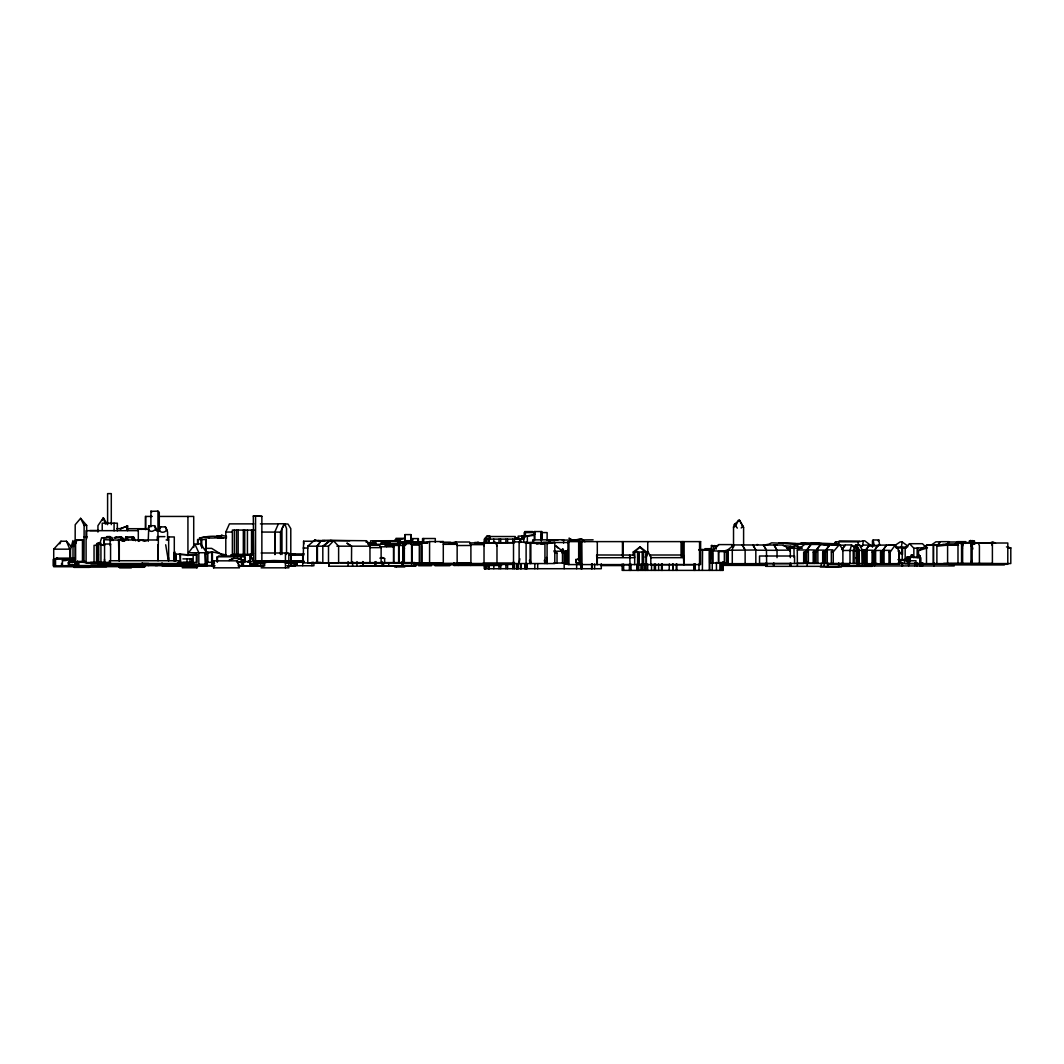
<?xml version="1.0" encoding="UTF-8"?>
<svg xmlns="http://www.w3.org/2000/svg" width="1064" height="1064" viewBox="0 0 1064 1064"><rect width="100%" height="100%" fill="white"/><g stroke="black" fill="none" stroke-linecap="round" stroke-linejoin="round"><path stroke-width="1.5" d="M542.121 539.182L542.121 534.261L541.27 534.115L541.27 540.698L541.27 531.561M958.544 545.127L933.434 545.3L933.434 563.707L933.434 545.234L936.107 545.3M907.938 546.191L902.166 541.909L900.184 541.909L895.502 545.047L895.489 547.056L907.552 547.056M403.376 562.51L403.376 545.433L403.376 562.51L403.589 545.566L405.61 545.42M213.598 560.834L213.532 567.83L239.48 567.83L237.378 560.834L213.598 560.834L213.678 567.83M541.137 540.698L541.27 534.115M733.522 546.244L733.535 526.84L734.413 524.339L739.453 520.176L743.497 527.279L739.453 520.176M337.833 562.896L303.134 562.896L303.612 541.23L314.877 541.23M487.285 535.884L485.556 538.224L485.556 542.427L485.171 539.142L485.064 542.427L485.171 538.224L487.285 535.884L489.546 535.884L489.746 539.142L489.36 538.224M797.481 547.401L797.774 543.93L838.764 543.93L840.307 545.061M973.467 543.664L972.749 542.587L971.339 542.959L971.02 546.191L973.467 543.664L974.691 544.076M98.393 554.477L97.383 562.391L97.383 543.079L100.934 543.079L100.934 562.391M386.192 546.018L386.604 542.866L389.637 541.802L390.342 544.608M104.339 545.513L104.551 544.01L110.576 544.01L110.576 560.861M148.215 541.39L148.814 525.722L154.639 525.722L157.685 531.162M962.627 546.191L963.106 542.946L964.729 542.587L965.381 543.425M519.831 558.76L519.112 563.548L519.112 541.895L513.513 541.895L513.513 563.548L554.796 563.548L554.796 542.427L544.436 542.427L536.708 543.651M901.381 547.056L902.166 541.909M902.458 563.069L902.006 565.928L902.006 563.069M862.399 546.417L863.396 540.818L864.753 540.818L872.081 546.417M857.89 544.888L858.435 541.842L863.396 540.818M128.451 539.701L125.592 538.065L125.818 536.908L133.705 537.293L132.521 537.293C136.844 538.65 128.877 535.431 133.346 540.459M101.625 537.759L100.309 542.095M971.685 560.342L971.02 563.481L971.02 542.853L974.81 543.677M562.191 553.214L563.122 548.957L564.266 553.214M325.039 540.632L317.005 540.672L314.984 539.834L314.798 540.658L318.469 540.605M911.595 557.523L912.234 554.823L911.303 554.809L909.999 557.47M132.415 537.746L132.614 536.908M716.232 549.064L716.232 546.164L711.43 545.513L711.138 550.421M714.13 546.643L714.409 545.513M157.964 538.703L158.416 537.014L158.057 560.741L157.991 544.781M561.606 551.817L562.364 548.997M725.675 562.976L709.701 562.976L709.701 552.828L710.725 549.769L711.523 549.875L710.739 562.976M790.313 557.642L790.313 550.141L783.503 545.047L733.615 544.928L732.285 549.822L732.285 563.667M831.702 545.047L845.281 545.207L841.863 549.436L845.441 544.928L851.546 544.928L849.99 550.514L849.99 563.494M69.759 561.499L71.527 560.888L72.059 562.497L72.552 561.726L74.44 562.497M110.097 545.566L110.576 544.01M261.717 532.053L280.484 532.106L284.194 523.754L278.409 523.754L274.818 531.987L274.791 554.504M102.264 520.456L103.314 517.822L107.398 524.446M158.204 531.375L160.651 526.893L165.359 526.893L167.194 530.737M646.26 557.243L648.308 552.229L647.417 552.243L645.156 557.23M801.83 547.787L795.127 545.513L793.997 548.239L794.05 557.39M59.837 543.877L60.954 541.23L66.434 541.23L71.607 546.896M862.439 550.394L859.579 544.808L856.427 545.18L859.592 545.273M853.78 549.051L855.562 544.994L856.507 544.994L859.273 550.341L859.273 563.681M225.794 556.113L225.794 532.053L229.425 523.874L253.897 523.874M158.483 531.295L160.651 526.893M733.522 527.265L735.636 525.975L738.416 520.176M123.943 541.35L125.685 537.839M139.49 541.204L140.129 539.927L146.194 541.084M150.862 526.893L150.942 511.146L151.833 511.89M159.281 531.136L159.281 512.263L157.964 511.146L157.964 539.98M165.359 526.893C169.615 531.242 160.957 534.74 159.281 530.018M972.137 545.686L973.361 543.332L991.209 542.707L992.393 545.752M381.949 543.531L383.146 541.257L396.978 541.257L402.564 543.332L402.564 544.702M384.889 546.018L386.604 542.866M110.842 537.506L109.991 536.575L109.326 537.772L102.543 537.772L106.772 537.506M118.53 540.14L119.048 560.808M395.156 540.818L396.034 538.344L404.559 538.344L405.756 540.951M97.994 564.253L207.134 564.253L207.134 553.679L200.91 543.904M290.791 565.822L290.791 528.635L287.972 524.033L284.846 523.953L281.973 528.635L281.973 554.504M475.555 543.638L476.22 542.56L477.709 542.986L474.624 542.56L476.22 542.56M314.984 539.834L307.762 546.178L307.762 562.803L369.966 562.803L369.966 546.178L366.601 540.738L330.399 540.432L333.551 540.858L338.618 546.178L338.618 562.803M535.099 532.585L524.22 532.585L524.22 536.136L522.211 539.142L522.211 536.11M322.818 562.803L322.818 546.178L330.093 540.432L321.075 540.738L317.418 546.178L317.418 562.803M880.526 564.199L880.526 552.083L881.604 550.487L875.632 550.46L874.488 552.083L874.515 565.928M834.003 544.116L835.572 541.802L858.435 541.842M874.488 552.083L873.345 552.083L878.226 545.14L895.156 545.034L899.213 551.072L899.213 564.199L873.345 564.199L873.345 551.897L877.787 545.553L878.798 545.659L869.102 545.553L864.58 551.937L865.817 551.977L867.107 550.208L873.278 550.248L872.094 551.897L872.081 566.341L765.827 566.341L765.827 563.202M890.222 564.199L890.222 552.07L895.156 545.034M881.63 564.199L881.63 552.056L886.591 545.034M880.526 552.083L881.63 552.056L886.538 545.14M525.377 532.585L525.377 536.283L523.328 539.142L523.328 536.136M888.999 564.199L888.999 552.017L890.182 550.381L884.051 550.367L882.814 552.03L882.814 564.199M321.075 540.738L316.966 546.178L316.966 562.803M806.845 552.083L806.845 549.995L810.994 544.409L805.169 552.083L805.169 563.361L860.603 563.548M201.056 543.744L194.938 544.249L188.581 552.748L205.232 552.748L205.804 564.253M806.632 563.361L806.632 552.096L808.374 549.822L814.785 550.022L813.202 552.07L813.202 563.361M814.638 563.415L814.638 552.11L820.49 544.462L804.756 544.409L797.282 549.928L797.388 566.341M862.399 566.341L862.119 549.769M727.457 560.396L727.949 563.667L728.015 550.274L755.826 549.982L755.826 563.681M816.128 563.415L816.128 552.309L817.87 550.101L824.401 550.101L822.698 552.243L822.698 563.415M882.309 563.933L864.58 563.933L864.58 551.219L869.448 545.101L862.931 545.101L860.337 546.936M937.597 545.287L940.523 541.656L949.008 541.656L947.053 544.09M945.949 545.433L949.434 542.002M955.286 544.289L957.853 542.002L948.689 542.015M831.343 563.415L831.343 551.817L832.926 549.862L827.287 549.849L825.651 551.83L825.651 563.415M955.459 544.076L957.414 541.656L965.833 541.656M937.53 545.34L940.363 541.842L935.894 541.842L931.093 545.167M863.423 563.681L863.423 551.219L864.593 549.795L862.412 549.795M824.201 566.341L824.188 551.857L830.199 544.608L839.336 544.608L842.888 549.41L842.888 563.415M833.258 563.415L833.258 551.857L839.336 544.608M86.676 538.623L86.676 525.39L80.611 518.328L75.198 524.725L75.105 564.678L68.508 564.678L68.508 562.271M878.066 540.791L878.784 539.967L879.635 545.034M878.784 539.967L873.185 539.967L872.453 540.778L872.453 547.149M106.573 566.74L53.719 566.74L53.719 549.17L60.954 541.23M766.266 545.313L771.653 542.853L797.774 543.93M733.827 546.697L731.567 544.595L718.812 544.595L712.827 550.979L711.231 551.458M328.497 562.803L328.497 546.178L333.551 540.858M138.32 541.377L138.32 529.207L141.884 529.34M790.153 547.508L790.924 546.218L783.304 545.712M920.121 555.98L918.844 555.142L917.7 555.98L920.121 555.98L920.161 565.928M918.166 555.98L919.575 555.98M925.587 546.896L922.475 543.704L909.507 543.704L905.171 548.027L905.171 560.529M154.639 525.722L155.623 529.579L152.644 531.215A3.445 2.301 -16.2 0 1 150.529 531.215L148.933 530.231L148.215 527.771M646.367 564.585L646.367 551.817L640.049 546.896L634.756 552.017L633.24 552.03L633.24 555.169M711.311 551.471L718.812 544.595M833.152 544.422L835.572 542.427M317.923 540.552L320.969 540.658M633.24 552.03L640.049 546.896M323.257 546.178L330.239 540.645M115.577 537.865L116.787 536.948L121.163 536.775L122.373 537.732L114.061 537.865L115.883 536.948M790.313 563.654L724.358 563.667L724.358 551.391L726.34 551.458C726.885 549.742 728.747 549.822 733.615 544.928M196.946 554.45L187.929 554.849L196.946 554.45L196.946 562.444L179.244 562.444M918.511 556.645L918.511 550.673L926.013 545.752M251.543 530.072L251.543 554.743L236.501 554.53L247.433 554.583L253.511 553.506M787.839 549.29L789.701 548.12L789.701 551.325M724.358 551.391L726.007 550.367M574.853 539.82L569.732 539.847M233.92 558.401L228.96 560.489L233.149 558.401L238.004 558.467L243.457 560.169L243.457 566.075M765.827 545.247L767.197 544.316M798.625 544.289L801.551 542.853L819.985 543.598M989.946 543.106L992.699 541.789L995.518 543.292M970.514 540.552L969.118 541.217L974.691 541.217L970.514 540.552L970.847 541.217M379.861 558.161L382.402 557.603L384.636 558.587L384.636 562.603M381.125 558.161L382.402 557.603M55.168 565.822L55.168 559.172L57.562 558.121L54.623 559.026L54.623 565.822M54.623 559.026L56.605 558.161L74.161 558.121M127.64 525.962L120.285 528.755L127.64 525.962L127.64 530.737M918.844 555.142L919.15 555.98M69.759 562.031L72.153 561.473L75.105 562.497M546.377 560.369L547.082 563.548L547.082 542.826L541.057 544.289L544.941 543.225L530.856 543.239L530.856 563.548L530.284 560.356M789.927 548.293L786.894 548.332L795.127 545.513M100.934 544.861L104.551 545.473M395.156 539.781L400.051 539.794L404.559 538.344M918.511 550.673L927.489 547.814M386.511 546.657L386.511 545.007L389.384 544.116L393.507 545.406L403.589 545.5L403.589 562.51M72.153 561.473L68.921 562.364M404.333 563.042L404.333 544.037L407.712 543.079L411.582 544.196L421.557 544.169M451.149 543.318L455.751 542.002L469.517 542.002L470.9 545.486L457.148 545.539L455.751 542.002M387.735 546.404L390.142 545.712L393.786 546.79L393.786 562.603M402.897 544.303L408.563 543.571M926.505 563.707L926.505 545.22L935.469 544.662M403.376 545.566L404.506 548.545M385.7 545.619L390.701 544.289M69.519 561.34C71.195 562.563 77.167 561.26 71.953 561.247M961.563 563.481L961.563 542.853L971.02 542.853M955.073 545.127L957.893 544.489M565.183 551.086L568.189 551.019L568.189 564.199L565.183 564.199L565.183 551.086L568.149 550.421M208.65 552.841L212.667 551.95L226.113 554.982M219.317 537.4L223.413 538.025L218.971 537.546A11.638 2.341 0.5 0 1 214.901 537.945L212.627 538.012A11.531 2.301 0.5 0 1 209.143 537.958M534.899 534.314L523.328 536.708L534.274 535.285M215.207 536.894L222.123 535.471L226.526 536.322M576.688 539.847L581.715 539.009L584.907 541.815M581.715 539.009L576.369 539.727M215.793 536.761L222.123 535.471L216.285 536.655M215.048 536.908L222.123 535.471M253.565 566.075L253.698 563.721C267.942 558.746 282.718 560.901 297.122 563.295L297.122 564.226C282.718 561.832 267.942 559.664 253.698 564.638L269.671 561.819L279.3 561.686L297.122 564.226M443.289 563.481L443.289 541.549L429.577 541.549L421.863 543.066L421.863 563.042M440.323 542.121L443.289 541.549M575.917 559.451L579.587 559.491L579.587 562.789L575.917 562.789L575.917 559.451L576.515 562.789M211.856 563.521L214.449 563.228L211.856 563.521L211.856 565.676M253.698 563.721L269.671 560.901L279.3 560.768L297.122 563.295M75.956 543.531L75.145 540.552L83.019 539.9L83.032 562.297M547.082 543.651L554.796 542.427M417.966 542.361L423.871 542.534L417.966 541.909L417.966 538.597M920.267 563.534L900.876 563.534L900.876 560.05L906.714 559.292M987.552 543.172L991.209 542.707M235.33 554.238L232.378 554.61L235.33 554.743M726.007 550.593L727.949 550.354M253.817 563.814L253.298 516.067L261.864 516.319L261.864 560.808M451.043 543.159L456.057 542.573L457.148 544.303L457.148 563.481M478.893 542.879L514.351 542.68L478.627 542.826M543.305 542.56C535.032 544.662 527.318 541.975 519.112 542.055M490.265 542.879L495.518 542.334M518.607 538.677L515.761 538.956L515.761 537.892M125.818 536.908L127.8 537.799M525.39 543.092L531.601 542.56M238.469 565.888L264.643 565.942L264.643 563.188L260.88 563.361L260.88 565.942M547.122 539.967L557.749 539.781M547.441 540.02L550.753 539.781M62.43 565.582L62.43 560.489L73.682 559.81M70.623 560.156L73.522 559.93M449.354 543.212L455.911 543.012M226.539 537.746L225.408 537.812A11.93 2.354 0.2 0 1 221.884 537.932M491.674 542.826L495.997 542.573L496.981 545.712L496.981 563.029M253.099 561.393L274.419 560.555L304.051 561.34M253.099 562.324L274.419 561.473L304.051 562.258M824.188 551.857L825.651 551.83M645.156 551.817L646.367 551.817L638.972 552.136L638.972 564.585M822.698 552.243L824.188 552.203L829.96 544.835L820.504 544.835L814.638 552.283L816.128 552.309M418.711 542.534L412.726 542.414L412.726 538.597M855.562 544.994L858.422 550.354L859.273 550.341M881.63 552.056L882.814 552.03M639.012 564.585L639.012 552.495L637.562 551.963L634.756 552.017L634.649 564.585M261.584 562.098L254.509 562.244L254.509 561.313L303.732 561.114M267.25 561.992L283.755 561.912M561.233 551.219L562.497 551.192L562.497 563.029M786.894 548.332L802.123 548.253M579.587 559.491L577.659 559.105M842.502 550.5L858.422 550.407L851.546 544.928M166.144 539.967L168.657 539.94M479.079 542.973L482.963 542.933L484.027 544.635L484.027 563.508L413.617 563.481M205.804 553.692L207.134 553.679M489.533 542.733L499.295 542.733L488.615 542.8L495.119 543.265M554.424 551.258L562.497 551.192L556.033 545.938L558.028 548.053M193.169 555.262L196.388 555.235L179.244 554.278L193.169 555.262L193.169 562.444M888.919 545.087L895.502 545.047M909.507 543.704L913.856 548.213L917.594 548.186L917.594 557.47M370.458 547.654L381.125 547.628L381.125 562.643M773.967 545.047L777.039 550.194L790.313 550.141M121.163 536.775L120.312 536.775L120.857 537.732L122.373 537.732M553.081 539.967L551.298 539.781L557.815 539.967M404.333 544.037L406.182 544.037M443.289 544.329L457.148 544.303M698.795 550.035L711.896 550.008M856.201 563.494L856.201 550.487L858.422 550.487L853.222 550.487L853.235 563.494M726.459 550.939L712.827 550.979L712.827 562.976M384.636 558.587L381.138 557.603M150.862 511.319L157.964 511.146M152.258 516.439L145.382 516.439L145.382 529.5M159.268 516.439L193.715 516.439L193.715 547.455M260.427 523.874L278.369 523.874M80.611 518.328L84.136 525.39L86.676 525.39M127.72 528.715L145.635 528.702M116.694 528.635L121.562 528.635M254.203 530.072L232.378 530.072L232.378 554.743M138.227 530.643L86.091 530.683L86.091 563.135L110.137 563.135M89.881 530.564L99.032 530.564M532.745 531.574L524.712 531.574L524.712 536.416M225.794 532.053L232.324 532.053M540.911 532.585L547.122 532.585L547.122 540.499M525.39 536.11L518.181 536.11L518.181 539.368M106.772 536.575L109.991 536.575M164.893 536.628L157.312 536.628L157.312 539.98M489.001 536.522L515.255 536.522L515.255 539.142M84.003 536.908L87.115 536.908M168.298 536.948L174.297 536.948L174.297 560.755M125.592 537.825L133.878 537.293L135.567 540.845M515.202 537.892L519.072 537.892M485.171 538.224L489.746 538.224L489.546 535.884M523.727 539.142L484.28 539.142L484.28 542.427M571.913 540.047L574.613 539.727M593.114 539.82L562.164 540.113M118.383 539.98L158.057 539.98M103.687 545.327L103.953 539.701L119.048 540.14M395.848 540.712L377.667 540.765M404.519 540.712L410.904 540.712M349.737 540.778L322.126 540.459M400.051 540.818L370.591 540.818L370.591 543.704M76.302 542.254L73.004 542.254L73.004 560.755M365.976 542.068L375.512 543.997L369.035 543.81M398.614 542.108L414.322 542.401M422.368 542.294L398.295 542.214M427.342 542.454L423.685 542.454L423.685 538.517M442.824 542.361L450.577 542.361M443.728 542.573L456.057 542.573M525.895 542.507L568.708 542.507M957.986 563.494L957.986 542.64L972.749 542.587M495.146 542.733L469.836 542.933L470.9 544.635L470.9 563.508M415.293 543.079L427.755 543.145M525.443 543.066L530.537 543.318M782.452 543.052L783.437 543.052M970.82 543.012L1007.808 543.012L1007.781 564.292L970.82 564.292M390.129 543.318L402.564 543.332M785.498 543.544L821.501 543.544M542.813 543.651L536.376 543.704M390.368 543.837L400.317 543.837M946.096 543.93L957.826 543.93M96.571 562.391L96.571 544.169L98.846 544.183M387.363 544.183L375.512 544.369L369.966 542.786M101.572 544.648L100.056 544.648L102.463 545.3M470.9 544.635L484.027 544.635M947.598 563.587L947.598 544.795L957.986 544.795M370.871 545.087L375.286 545.087M411.582 545.101L419.708 545.101L419.708 563.042M97.689 545.327L94.044 545.327L94.044 562.391M368.969 545.287L379.649 545.287L381.125 547.628M869.102 545.553L877.787 545.553M307.762 546.178L328.497 546.178M336.902 546.178L369.966 546.178M711.43 545.513L716.232 546.164M852.902 546.417L856.054 546.417M379.861 546.79L393.786 546.79M303.134 548.027L307.829 548.027M896.101 547.947L906.275 547.947M789.701 548.12L787.586 548.319M902.551 548.04L905.783 548.04M205.405 548.359L211.643 548.359L222.708 555.222M704.98 548.692L711.351 548.692M53.719 549.17L70.503 549.17M698.981 549.556L713.691 549.556M705.991 550.128L711.257 550.128L711.257 550.913M862.412 550.394L859.273 550.394L856.48 544.888M553.918 550.886L557.031 553.081L557.031 563.029M726.566 551.578L718.506 551.578L718.506 562.976M562.816 552.189L565.822 552.189M805.355 552.083L803.679 552.083L803.679 563.322M261.132 553.001L288.823 553.001L288.823 567.83L261.132 567.83M902.219 554.078L899 553.346L899.612 563.654M289.98 553.945L304.331 553.945M289.767 554.371L295.393 554.371M230.888 554.743L253.298 554.743M250.067 566.075L250.067 554.929L253.817 561.114M289.581 555.195L303.745 555.195M918.791 555.355L919.416 555.98M218.439 555.993L241.9 555.993M907.033 561.925L906.994 557.071L920.732 557.656L920.732 563.228L919.934 563.228L919.934 557.656M907.033 557.071L909.946 557.097L909.946 561.925M597.077 557.749L634.649 557.696L634.25 555.062L596.625 554.982L597.077 564.585M683.833 557.669L650.822 557.669L650.383 555.009L683.394 555.009L683.833 564.585M182.928 558.893L191.906 558.893M55.168 559.172L73.429 559.172M54.69 559.425L53.2 559.425L53.2 565.835L87.195 565.822M897.963 559.637L907.459 559.637M237.219 558.467L243.457 560.169M53.772 560.289L54.158 565.835M62.43 560.489L66.274 560.502M71.527 560.888L73.655 560.888M250.532 562.337L248.258 562.244L248.258 561.313L249.827 561.313M85.28 561.433L78.763 561.433L78.763 565.529M243.457 561.566L251.144 561.566M236.541 562.031L242.659 562.031L238.522 561.632M243.736 561.898L245.106 561.898L245.106 556.791L217.029 556.791L217.029 561.898M289.967 561.912L303.732 562.045M69.399 562.271L68.296 562.271L68.508 564.066M73.988 562.271L84.349 562.297M90.493 562.417L110.576 562.391M182.928 562.444L192.185 562.337L191.906 558.72L191.906 562.444M206.709 562.391L212.414 562.258L212.414 552.322L207.839 552.322L207.839 562.258M248.258 562.244L249.827 562.244M315.489 562.351L321.035 562.351M69.798 562.497L69.2 564.678M79.148 562.484L74.201 562.324M103.301 562.51L84.003 562.51L84.136 525.39M339.868 562.643L415.053 562.59M381.338 562.869L414.734 562.736M456.629 562.856L470.9 562.856M395.156 562.923L443.289 563.042M483.216 562.936L514.497 563.029M553.719 563.029L564.266 563.029M347.303 563.308L381.058 563.308M797.282 563.322L814.758 563.322M897.963 563.188L901.128 563.188M803.772 563.455L759.523 563.494L759.523 556.007L794.542 556.007L794.542 563.494M871.815 563.428L877.228 563.428M943.648 563.401L992.393 563.481M428.885 563.681L452.705 563.574M856.454 563.681L873.637 563.681M882.109 563.654L902.219 563.654M905.171 563.654L1010.8 563.561L1010.8 547.894L1006.464 546.909M90.892 563.907L193.715 563.787M458.624 563.827L496.569 563.854M927.489 563.92L952.533 563.667M953.424 563.667L961.856 563.667M157.738 564.066L166.037 564.066M414.654 564.146L497.473 564.146M918.511 564.12L951.655 564.066M421.889 564.439L512.356 564.439M827.446 564.253L849.458 564.372M948.436 564.399L953.158 564.399M413.843 564.598L469.477 564.598M164.534 564.771L174.536 564.771M625.339 564.691L630.234 564.691M650.756 564.678L695.457 564.678M722.722 564.984L766.918 564.984M952.094 564.904L1004.416 564.904M155.198 565.503L157.552 565.503M179.284 565.529L213.718 565.529M402.618 565.516L412.819 565.516M501.596 565.463L453.783 565.463L453.783 562.736M722.975 565.37L766.971 565.41M121.522 565.596L215.034 565.769M238.27 565.755L261.864 565.755M287.081 565.755L313.907 565.755L313.907 562.803M362.917 565.755L408.736 565.702M413.723 565.582L416.649 565.582M418.551 565.742L431.465 565.742M435.003 565.742L449.859 565.702M600.708 565.582L623.69 565.582M100.242 565.862L134.41 565.862M141.818 565.862L144.917 565.862L144.917 566.859L129.901 566.859M206.895 565.809L162.034 565.809L162.034 562.869M287.253 565.862L295.393 565.862M841.371 565.928L954.248 565.928M238.522 566.075L257.368 566.075L257.368 563.814L250.532 563.814L253.817 566.075M360.137 566.141L367.785 566.141M862.345 566.075L871.762 566.075M77.712 566.633L119.673 566.633M826.143 566.766L838.725 566.766M820.291 566.952L841.451 566.952M118.742 567.285L142.948 567.285M131.351 567.857L119.62 567.857L119.62 565.835M122.586 539.967L125.725 539.967M412.207 542.414L412.207 538.597L418.418 538.597L418.418 542.294L413.032 542.494M805.435 543.571L804.557 543.571L805.342 543.598M942.81 544.289L945.603 544.289M926.505 545.22L933.434 545.234M872.094 551.897L873.345 551.897M900.876 560.05L907.698 560.063M83.019 539.9L75.079 540.512L82.46 539.887L82.46 562.297M386.511 545.007L389.584 545.007M1007.847 547.88L1010.8 547.894M311.779 562.324L313.84 562.337M797.282 549.928L806.845 549.995M863.423 551.219L864.58 551.219M756.783 544.582L757.834 544.582M755.826 549.982L752.9 544.928L755.826 550.194L777.039 550.341L774.047 544.954M853.235 550.5L857.039 550.819L857.039 563.494M917.274 557.337L917.274 547.854L923.512 547.933M831.343 551.817L833.258 551.83M805.169 552.083L806.632 552.096M142.244 563.401L148.681 563.494L148.681 565.596M557.031 553.081L554.357 552.176M813.202 552.07L814.638 552.11M253.298 516.067L261.864 516.319M888.999 552.017L890.222 552.07M248.258 561.313L250.532 561.406M811.38 542.853L838.764 543.93M778.901 542.853L795.712 543.598M802.376 543.85L804.384 543.93M525.935 542.959L530.098 543.145M909.427 557.071L909.427 561.925L909.388 557.071L920.267 557.629M774.153 545.101L777.199 545.3M790.153 547.002L793.052 547.202M526.494 542.72L530.351 543.066M524.22 536.136L525.377 536.283M139.85 539.927L144.651 540.898M947.598 544.795L950.072 545.3M220.288 537.307C211.098 533.796 190.509 540.446 203.543 537.36A11.717 2.407 -0.1 0 0 208.97 537.998M383.692 542.786L387.376 543.837M367.665 543.943L371.974 545.26M970.82 542.64L974.159 543.731M957.986 542.64L961.563 543.81L962.468 548.359M397.058 543.491L400.157 544.09L398.428 543.491M96.571 544.169L97.383 544.449M383.146 541.257L388.719 543.318M856.201 550.487L857.039 550.819M72.299 561.593L72.552 562.497M251.543 554.184L252.647 554.743L252.647 530.072M572.578 540.086L569.027 538.145L570.703 539.94M147.683 529.34L138.32 529.207M898.003 550.992L901.674 553.346M351.492 546.178L346.904 543.106L351.612 546.178L351.492 562.803M159.706 530.284L158.962 529.646M735.384 525.244L734.413 524.339M157.033 531.149L155.623 529.579M639.677 546.896L644.877 551.817M737.339 528.103L735.636 525.975M483.974 542.334L485.011 543.451M823.337 543.93L824.201 544.967L828.018 545.566M731.567 544.595L733.375 546.869M122.2 537.879L123.796 540.179M835.572 541.802L837.169 544.116M742.193 544.928L745.133 549.902L745.133 563.681M742.246 544.928L745.133 549.955M766.452 550.248L763.473 544.954L766.452 550.274L766.639 563.494M250.067 554.929L253.378 561.127M648.308 552.229L650.822 557.243L650.822 564.585M207.161 552.814L207.653 551.923L208.504 552.814M912.234 554.823L913.55 557.523M167.248 531.215L166.583 529.832M124.608 541.27L123.198 538.278L121.974 538.278L122.679 541.27M194.938 544.249L198.835 552.748L198.835 564.253M66.434 541.23L69.812 549.17L69.812 558.746M149.293 526.986L148.814 525.722M856.108 557.709L858.422 563.494L858.422 550.354M978.228 542.707L979.412 545.779L979.412 563.481M237.378 560.834L239.32 566.128M284.846 523.953L286.548 528.635L286.548 554.504M113.077 540.525L111.959 537.453L110.244 537.453L111.148 540.525M495.864 542.68L496.981 545.805M711.523 549.875L712.508 552.828L712.508 562.976M105.403 524.126L103.314 517.822L97.941 525.669L97.941 532.08M122.307 540.938L121.562 538.663L122.041 540.938M483.016 542.573L484.027 545.752M710.725 549.769L711.55 552.828M972.656 540.525L972.842 541.217M110.776 540.632L110.031 537.692L110.51 540.632M972.137 545.779L972.868 548.997M529.407 560.356L530.098 563.548L530.098 543.265M544.303 560.342L544.941 563.548L544.941 542.826M859.499 541.124L839.27 540.911L838.565 542.427M873.185 539.967L874.036 545.007M165.691 544.768L168.378 560.741M73.935 546.524L72.964 540.552L70.503 549.516L70.503 558.906M630.087 557.749L629.649 554.982L630.087 564.585M546.431 557.416L547.082 563.548M303.612 541.23L303.799 544.023M375.007 561.632L375.273 566.221L375.273 563.042M362.678 561.606L362.891 566.221L362.891 561.593M727.563 550.407L727.949 563.667M104.485 559.172L104.551 562.391L104.551 544.01M168.578 557.576L168.631 560.755M992.393 543.012L992.393 564.292M972.137 542.853L972.137 563.481M962.627 542.84L962.627 563.481M956.696 543.93L956.696 545.3M936.892 545.3L936.892 563.707M933.913 562.763L933.913 565.928M922.661 562.657L922.661 565.928M922.422 562.657L922.422 565.928M922.116 562.803L922.116 565.928M920.373 557.656L920.427 565.928M919.801 562.657L919.801 565.928M916.969 562.657L916.969 565.928M915.998 563.481L915.998 560.768L904.44 560.768L904.44 563.481M914.734 562.657L914.734 565.928M913.856 548.213L913.856 557.47M908.656 562.657L908.656 565.928M907.752 560.768L907.752 563.481M907.592 557.097L907.592 561.925M902.538 547.947L902.538 554.49M902.538 562.657L902.538 565.928M902.219 547.947L902.219 560.462M902.219 562.657L902.219 565.928M902.006 547.947L902.006 554.317M898.761 551.006L898.761 564.199M884.051 550.367L884.051 564.199M875.632 550.46L875.632 564.199M867.107 550.208L867.107 563.933M865.817 551.977L865.817 563.933M862.439 549.769L862.439 563.681M857.624 563.029L857.624 566.341M854.139 550.793L854.139 563.494M841.677 563.202L841.677 566.341M838.937 563.202L838.937 566.341M838.618 563.202L838.618 566.341M828.018 563.202L828.018 566.341M827.593 563.202L827.593 566.341M827.287 549.849L827.287 563.415M821.275 563.202L821.275 566.341M817.87 550.101L817.87 563.415M808.374 549.822L808.374 563.361M807.244 561.632L807.244 566.341M790.924 546.218L790.924 547.508M790.924 563.202L790.924 566.341M790.153 563.202L790.153 566.341M777.039 550.194L777.039 557.669M774.153 563.202L774.153 566.341M773.462 563.202L773.462 566.341M766.266 563.202L766.266 566.341M743.603 527.491L743.603 545.14M726.34 551.458L726.34 563.667M724.251 562.058L724.251 564.984M723.52 562.058L723.52 564.984M723.241 562.377L723.241 570.384L622.161 570.384L622.161 563.973M723.134 561.752L723.134 564.984M722.124 562.377L722.31 570.384M722.084 562.377L722.084 570.384M718.626 551.578L718.626 562.976M716.404 562.377L716.458 570.384M713.239 546.164L713.239 550.301M712.255 562.377L712.255 570.384M709.688 549.556L709.688 570.384M709.276 549.556L709.369 570.384M702.559 549.556L702.4 570.384M699.58 541.616L699.527 564.585M698.995 563.973L699.008 570.384M695.031 563.973L695.031 570.384M694.819 563.973L694.819 570.384M694.42 563.973L694.42 570.384M693.901 563.973L693.901 570.384M684.059 541.616L684.059 564.585M683.314 541.616L683.314 556.379M682.968 541.616L682.968 556.379M682.769 541.616L682.769 556.379M682.343 541.616L682.383 556.379M682.104 541.616L682.104 556.379M681.066 541.616L681.066 556.379M676.877 563.973L676.877 570.384M676.239 563.973L676.239 570.384M672.9 563.973L672.9 570.384M672.9 563.973L672.9 570.384M669.322 563.973L669.176 570.384M662.26 563.973L662.26 570.384M662.247 563.973L662.247 570.384M661.835 563.973L661.835 570.384M661.502 563.973L661.502 570.384M658.603 563.973L658.603 570.384M655.491 563.973L655.491 570.384M654.28 563.973L654.333 570.384M651.58 563.973L651.54 570.384M647.737 541.616L647.737 553.094M647.697 563.973L647.644 570.384M646.26 551.817L646.26 564.585M645.768 563.973L645.808 570.384M645.542 563.973L645.542 570.384M644.092 563.973L644.092 570.384M643.56 551.857L643.627 564.585M642.377 563.973L642.377 570.384M642.191 552.083L642.244 564.585M640.94 563.973L640.94 570.384M638.546 563.973L638.639 570.384M638.373 563.973L638.373 570.384M638.28 563.973L638.28 570.384M637.881 563.973L637.961 570.384M637.695 563.973L637.695 570.384M637.562 551.963L637.615 564.585M630.846 563.973L630.846 570.384M630.42 563.973L630.42 570.384M630.234 563.973L630.234 570.384M629.742 563.973L629.822 570.384M629.383 563.973L629.383 570.384M623.637 563.973L623.637 570.384M623.185 541.616L623.185 556.379M622.453 541.616L622.453 556.379M601.293 563.8L601.293 568.721L484.28 568.721L484.28 563.787M597.303 541.616L597.303 564.585M594.63 563.973L594.63 568.721M592.143 563.8L592.143 568.721M591.637 563.8L591.611 568.721M582.061 563.8L582.061 568.721L581.822 541.616M581.396 563.8L581.396 568.721M581.064 563.8L581.064 568.721M580.518 541.616L580.518 564.585M580.346 541.616L580.346 564.585M579.361 541.616L579.361 564.585M578.67 541.616L578.67 559.664M576.635 563.76L576.635 568.721M568.934 541.616L568.934 564.585M566.341 551.019L566.341 564.199M566.088 551.072L566.088 564.199M564.173 552.189L564.173 568.721M563.601 543.079L563.601 539.727L532.705 539.887L532.705 543.092M550.008 539.874L550.008 543.079M549.184 539.874L549.184 543.079M541.922 539.741L541.922 531.561L534.274 531.561L534.274 540.073M537.692 564.106L537.692 568.721M534.886 531.561L534.886 539.741M534.82 564.106L534.82 568.721M533.583 539.887L533.583 543.092M527.345 536.721L527.345 543.119M526.826 563.8L526.826 568.721M526.76 563.8L526.76 568.721M526.494 563.8L526.494 568.721M526.108 542.015L526.108 563.548M525.151 563.8L525.204 568.721M525.044 563.8L525.044 568.721M523.727 536.708L523.727 542.427M521.799 536.11L521.812 539.368M521.267 563.907L521.267 568.721M520.801 539.142L520.615 542.427M520.589 563.907L520.589 568.721M518.381 563.92L518.381 568.721M517.21 563.88L517.21 568.721M516.944 563.92L516.944 568.721M516.506 563.88L516.506 568.721M514.431 539.142L514.484 542.427M514.324 562.377L514.324 568.721M512.875 562.404L512.875 568.721L512.755 563.787M512.755 539.142L512.808 542.427M507.568 539.142L507.621 542.427M507.621 563.787L507.568 568.721M505.945 539.142L505.892 542.427M505.892 563.787L505.945 568.721M500.678 539.142L500.732 542.427M500.678 563.787L500.732 568.721M499.056 539.142L499.003 542.427M499.056 563.787L499.003 568.721M493.802 539.142L493.842 542.427M493.842 563.787L493.802 568.721M490.078 536.522L490.078 539.142M488.589 539.142L488.589 542.427M488.589 563.787L488.589 568.721M488.177 539.142L488.177 542.427M488.177 563.787L488.177 568.721M485.955 539.142L486.022 542.427M485.955 563.787L486.022 568.721M485.556 563.787L485.463 568.721M484.679 539.142L484.679 542.427M484.679 563.787L484.679 568.721M470.687 562.736L470.687 565.463M458.238 562.736L458.238 565.463M454.807 562.736L454.807 565.463M435.296 542.361L435.296 538.517L422.541 538.517L422.541 542.188M429.577 541.549L429.577 563.042M421.557 545.672L421.557 563.042M419.362 545.101L419.362 563.042M415.439 563.002L415.439 566.221L328.869 566.221L328.869 562.949M411.941 545.101L411.941 563.042M411.582 544.196L411.635 566.221M410.904 543.704L410.957 534.607L405.025 534.607L405.025 541.111M410.81 534.607L410.81 542.733M405.756 540.712L405.756 543.704M405.145 534.607L405.145 540.698M404.094 545.42L404.094 562.51M403.19 561.739L403.19 566.221M401.833 561.739L401.833 566.221M400.051 539.794L400.051 543.704M398.88 545.5L398.88 562.51M398.628 545.42L398.628 562.51M396.353 565.782L396.353 566.926M393.507 545.406L393.507 562.51M388.719 562.909L388.719 566.221M383.599 562.909L383.599 566.221M382.029 561.579L382.029 566.221M381.165 540.751L381.165 543.85M375.885 540.751L375.885 543.943M376.018 561.579L375.885 566.221M375.273 540.751L375.273 543.957M374.235 540.751L374.249 543.704M373.251 540.751L373.251 543.704M357.012 561.593L356.892 566.221M352.596 561.619L352.596 566.221M348.101 561.619L348.101 566.221M329.148 562.949L329.148 566.221M311.938 562.696L311.938 565.689M302.708 555.195L302.708 565.689M296.337 563.348L296.337 564.266M291.057 555.195L291.057 565.676M285.431 553.001L285.431 567.83M280.484 532.106L280.484 554.53M275.111 531.987L275.071 554.53M263.021 563.188L263.021 565.942M255.56 515.801L255.56 564.146M254.549 563.721L254.549 564.638M250.532 554.929L250.532 566.075M247.433 530.072L247.433 554.743M244.733 530.072L244.733 554.743M244.6 556.791L244.6 561.898M243.323 530.072L243.323 554.743M242.659 560.169L242.659 566.075M241.501 561.646L241.501 566.075M241.262 556.791L241.262 560.622M238.163 530.072L238.163 554.743M236.501 530.072L236.501 554.743M234.386 530.072L234.386 554.743M217.482 556.791L217.482 561.898M212.92 563.521L212.92 565.676M211.683 552.322L211.683 562.258M206.243 553.825L206.243 539.541L197.572 539.541L197.572 544.449M206.044 539.541L206.044 554.278M205.232 552.748L205.232 564.253M201.761 539.541L201.748 548.106M200.91 539.541L200.963 546.085M197.864 539.541L197.864 544.303M197.359 565.862L197.359 567.75L182.33 567.75L182.33 565.862M196.641 565.862L196.641 567.75M196.388 554.836L196.388 562.444M190.004 558.893L190.004 562.444M187.929 516.439L187.929 555.621M187.011 558.893L187.011 562.444M180.042 554.158L180.454 562.337L180.454 554.158L175.533 554.158L175.533 560.701M177.409 562.896L177.409 565.809M175.959 554.158L175.959 560.701M174.948 560.967L174.948 551.99L174.017 552.509L174.017 560.808M168.657 536.948L168.657 560.755M167.58 531.801L167.58 539.528M145.741 516.439L145.715 529.5M144.199 565.862L144.199 566.859M142.244 562.789L142.244 565.596L77.592 565.529L77.592 560.794M126.855 525.975L126.855 530.377M120.857 537.732L120.857 540.1M119.288 539.98L119.288 560.741M117.346 530.856L117.346 523.182L102.224 523.182L102.224 529.686M114.087 523.182L114.087 530.856M111.294 524.619L111.294 493.616L107.597 493.616L107.597 524.619M110.097 540.14L110.097 544.209M109.951 560.741L109.951 563.508M104.219 540.14L104.219 545.526M98.726 543.079L98.726 562.391M89.443 565.795L89.443 567.378L74.041 567.378L74.041 565.795M88.684 565.795L88.684 567.378M78.018 561.726L78.018 565.822M77.113 561.739L77.113 565.822M76.741 561.832L76.741 565.822M75.597 540.512L75.611 562.297M74.972 561.26L74.972 565.582L61.552 565.716L61.552 563.361M74.786 565.795L74.786 567.378M55.541 559.026L55.541 565.822M219.45 537.426A11.717 2.407 -0.1 0 1 217.535 537.719M742.566 525.802A7.222 6.437 15.8 0 1 741.196 527.983M220.687 537.905A11.93 2.354 0.2 0 1 217.189 537.692M72.059 561.513L71.953 562.497L72.059 561.513M950.006 545.021L936.892 545.739L950.006 545.021M477.417 542.427L475.435 542.973L478.986 542.427L477.417 542.427M700.617 541.616L567.963 541.616L567.963 564.585L700.617 564.585L700.617 541.616M178.672 560.741L109.446 560.741L109.446 563.508L178.672 563.508L178.672 560.741M404.772 565.782L394.624 565.782L394.624 566.926L404.772 566.926L404.772 565.782M720.341 570.384L720.341 562.377L720.288 570.384M637.283 570.384L637.283 563.973L637.19 570.384M519.737 542.427L519.737 539.142L519.684 542.427M489.147 542.427L489.147 539.142L489.081 542.427M489.147 568.721L489.147 563.787L489.081 568.721M485.171 568.721L485.171 563.787L485.064 568.721"/></g></svg>
